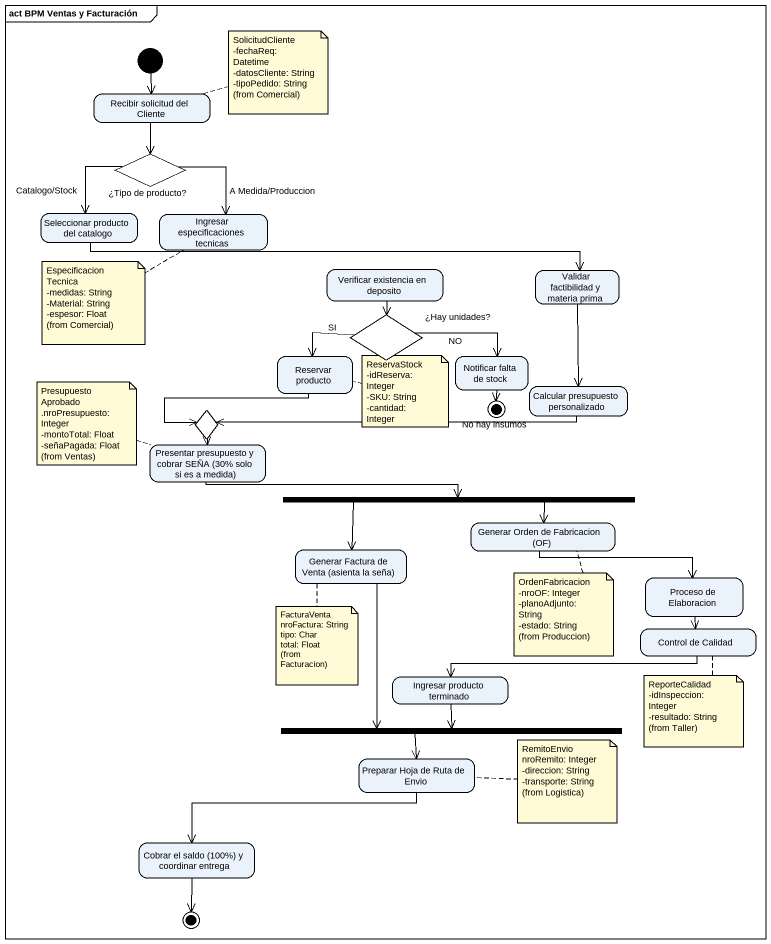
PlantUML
@startuml
mainframe act BPM Ventas y Facturación
hide empty description
state "Recibir solicitud del Cliente" as Recibir_solicitud_del
state "¿Tipo de producto?" as Tipo_de_producto <<choice>>
state "Seleccionar producto del catalogo" as Seleccionar_producto_del
state "Ingresar especificaciones tecnicas" as Ingresar_especificaciones
state "Verificar existencia en deposito" as Verificar_existencia_en
state "Validar factibilidad y materia prima" as Validar_factibilidad_y
state "¿Hay unidades?" as Hay_unidades <<choice>>
state "Reservar producto" as Reservar_producto
state "Notificar falta de stock" as Notificar_falta_de_stock
state "Calcular presupuesto personalizado" as Calcular_presupuesto
state choice1 <<choice>>
state "No hay insumos" as No_hay_insumos <<end>>
state "Presentar presupuesto y cobrar SEÑA (30% solo si es a medida)" as Presentar_presupuesto_y
state fork1 <<fork>>
state "Generar Factura de Venta (asienta la seña)" as Generar_Factura_de_Venta
state "Generar Orden de Fabricacion (OF)" as Generar_Orden_de
state "Proceso de Elaboracion" as Proceso_de_Elaboracion
state "Control de Calidad" as Control_de_Calidad
state "Ingresar producto terminado" as Ingresar_producto_terminado
state fork2 <<join>>
state "Preparar Hoja de Ruta de Envio" as Preparar_Hoja_de_Ruta_de
state "Cobrar el saldo (100%) y coordinar entrega" as Cobrar_el_saldo_100_y
state final1 <<end>>
[*] --> Recibir_solicitud_del
Recibir_solicitud_del --> Tipo_de_producto
Tipo_de_producto --> Seleccionar_producto_del : Catalogo/Stock
Tipo_de_producto --> Ingresar_especificaciones : A Medida/Produccion
Seleccionar_producto_del -right-> Validar_factibilidad_y
Verificar_existencia_en --> Hay_unidades
Validar_factibilidad_y --> Calcular_presupuesto
Hay_unidades -left-> Reservar_producto : SI
Hay_unidades -right-> Notificar_falta_de_stock : NO
Reservar_producto -left-> choice1
Notificar_falta_de_stock --> No_hay_insumos
Calcular_presupuesto -left-> choice1
choice1 --> Presentar_presupuesto_y
Presentar_presupuesto_y -right-> fork1
fork1 --> Generar_Factura_de_Venta
fork1 -right-> Generar_Orden_de
Generar_Factura_de_Venta --> fork2
Generar_Orden_de -right-> Proceso_de_Elaboracion
Proceso_de_Elaboracion --> Control_de_Calidad
Control_de_Calidad -left-> Ingresar_producto_terminado
Ingresar_producto_terminado --> fork2
fork2 --> Preparar_Hoja_de_Ruta_de
Preparar_Hoja_de_Ruta_de -left-> Cobrar_el_saldo_100_y
Cobrar_el_saldo_100_y --> final1
note right of Recibir_solicitud_del
  SolicitudCliente
  -fechaReq: Datetime
  -datosCliente: String
  -tipoPedido: String
  (from Comercial)
end note
note left of Ingresar_especificaciones
  EspecificacionTecnica
  -medidas: String
  -Material: String
  -espesor: Float
  (from Comercial)
end note
note right of Reservar_producto
  ReservaStock
  -idReserva: Integer
  -SKU: String
  -cantidad: Integer
end note
note left of Presentar_presupuesto_y
  PresupuestoAprobado
  .nroPresupuesto: Integer
  -montoTotal: Float
  -señaPagada: Float
  (from Ventas)
end note
note bottom of Generar_Orden_de
  OrdenFabricacion
  -nroOF: Integer
  -planoAdjunto: String
  -estado: String
  (from Produccion)
end note
note bottom of Generar_Factura_de_Venta
  FacturaVenta
  nroFactura: String
  tipo: Char
  total: Float
  (from Facturacion)
end note
note bottom of Control_de_Calidad
  ReporteCalidad
  -idInspeccion: Integer
  -resultado: String
  (from Taller)
end note
note right of Preparar_Hoja_de_Ruta_de
  RemitoEnvio
  nroRemito: Integer
  -direccion: String
  -transporte: String
  (from Logistica)
end note
@enduml
